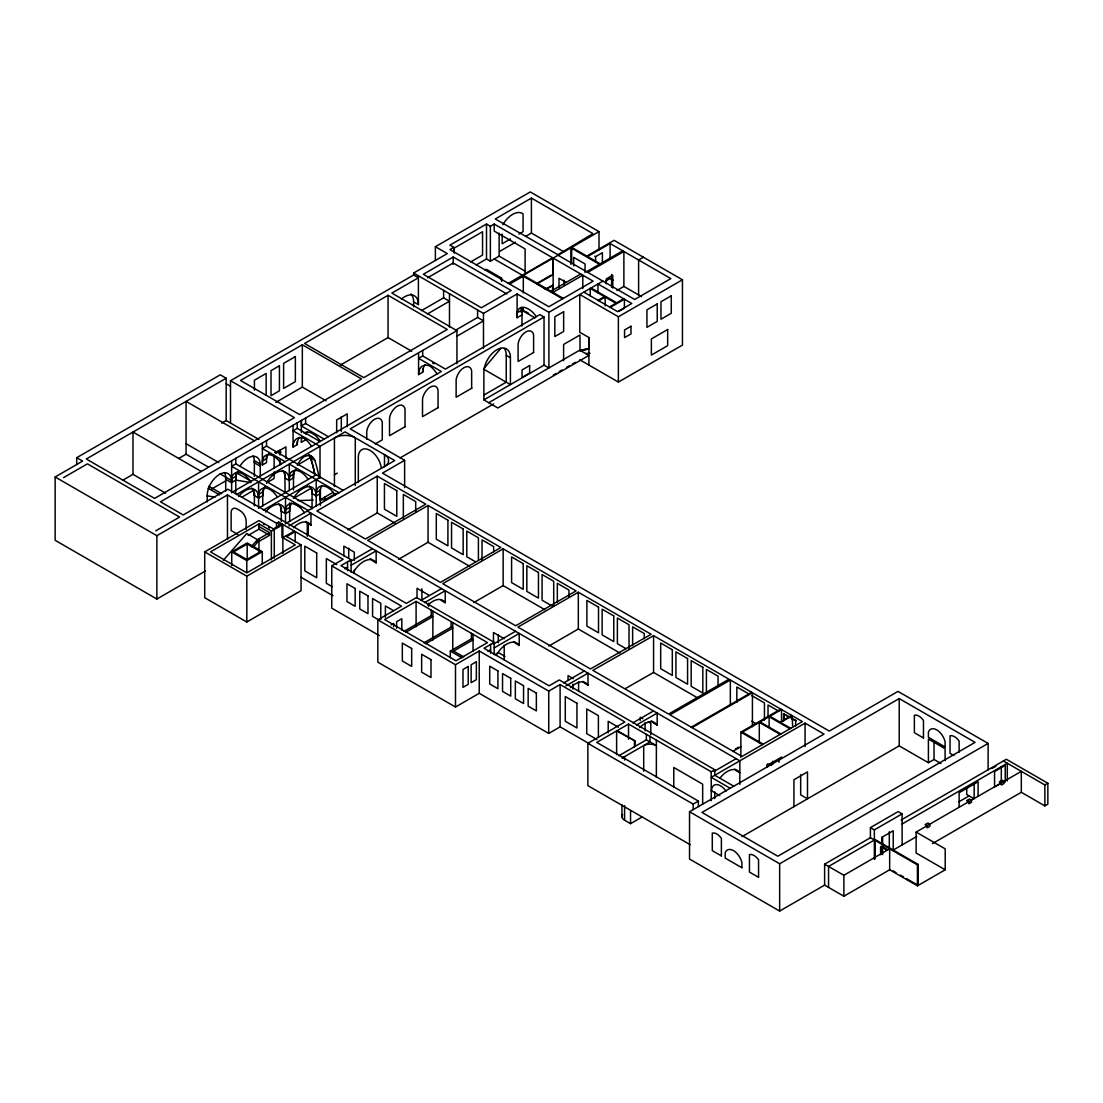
<?xml version="1.0" encoding="UTF-8"?>
<svg xmlns="http://www.w3.org/2000/svg" width="1103" height="1103" viewBox="0 0 1103 1103"><rect width="100%" height="100%" fill="white"/><g stroke="black" fill="none" stroke-linecap="round" stroke-linejoin="round"><path stroke-width="1.5" d="M320.394 493.482L316.216 495.895L312.052 493.482L312.011 489.718M262.735 495.674L258.571 498.087L254.393 495.674L254.503 493.854M289.662 511.227L285.498 513.64L281.32 511.227L281.32 507.449M308.137 479.447A16.228 9.375 60 0 0 300.664 471.932A16.255 9.389 60 0 0 289.634 475.117L289.289 480.55L285.112 478.137A18.779 10.837 -60 0 0 282.368 470.388M262.735 506.043L262.748 491.91A16.255 9.389 60 0 1 265.437 486.685M285.112 478.137L285.25 476.317M320.394 505.45L320.421 489.76A16.228 9.375 60 0 1 322.159 485.527M235.808 478.178L236.001 476.344A17.358 10.024 -60 0 1 237.09 472.029M521.94 326.116L522.064 309.267A15.428 8.907 60 0 1 522.615 307.765M500.845 348.327L483.486 369.036L510.413 384.589L510.413 357.758A19.358 11.168 -60 0 0 496.736 349.858A18.199 10.506 -60 0 0 483.872 372.138L483.872 399.906L497.853 407.986L588.905 355.414L579.778 350.147L488.726 402.719M253.345 547.102L257.44 542.304L269.573 535.286L269.573 532.666L258.957 526.531M223.33 560.296L246.81 533.535L257.44 539.67L269.573 532.666M251.291 546.674L257.44 539.67L257.44 542.304M435.382 260.46L435.382 246.714L530.281 191.936L599.012 231.616L599.012 249.912M76.727 464.528L76.727 457.676L220.255 374.813L226.17 378.232L226.17 420.546L258.943 439.463M453.802 247.375L449.955 249.609L548.867 306.717L593.124 281.168L494.213 224.061L490.366 226.267L486.506 224.033L449.941 245.142L453.802 247.375L453.802 252.38M600.211 263.838L587.554 256.544L610.097 243.529L670.845 278.604L634.694 299.478L557.539 254.931L592.931 233.615L531.412 198.099L495.275 218.973L557.925 254.71M205.406 571.023L156.874 599.039L55.15 540.305L55.15 476.979L82.642 461.095L76.727 457.676M226.17 378.232L86.296 459L154.558 498.418L294.446 417.651L230.499 380.728L230.499 423.042M230.499 380.728L413.625 275.005L413.625 273.034L447.294 253.593L435.382 246.714M63.574 477.627L87.427 463.853L179.596 517.073L155.744 530.846M453.209 257.013L423.331 274.261L481.363 307.765L511.24 290.516L453.209 257.013L453.209 264.306M302.332 344.77L240.509 380.466L299.685 414.631L361.508 378.936L302.332 344.77L302.332 387.084L275.847 402.374M388.063 295.287L304.607 343.46L363.783 377.626L447.225 329.439L388.063 295.287L388.063 337.587L340.372 365.121M427.606 277.777L453.209 262.997L506.787 293.922M470.623 261.949L482.549 255.069L482.549 231.74L454.229 248.092L454.229 253.083M510.524 238.924L502.155 243.749L502.155 234.043M518.893 234.084L523.07 231.671L523.07 213.885A19.537 11.278 -60 0 0 502.816 224.736M476.262 264.899L486.506 258.984L490.366 261.218L499.135 256.158L525.235 271.228M499.604 251.415L515.515 242.233M525.635 236.4L531.412 233.05L563.895 251.801M485.196 269.959L486.326 269.297L501.562 278.094L501.562 281.417M122.929 480.15L132.98 474.345L165.629 493.193M221.717 423.111L226.17 420.546M421.484 310.605L443.613 297.838L449.486 301.229L427.357 313.997M178.714 458.462L186.076 454.202L208.288 467.024M500.431 278.742L501.562 278.094M508.359 283.319L552.617 257.771L553.154 274.619L536.734 284.091M599.012 231.616L523.305 275.309L563.288 298.389M509.655 284.078L523.305 276.191L562.53 298.83M413.625 273.034L483.486 313.376L517.114 293.949L548.908 312.301L602.914 281.127M455.484 330.238L477.613 317.471L483.486 320.863L456.932 336.194M537.685 282.919L551.114 275.171M456.932 363.714L456.932 330.666L160.487 501.824L183.236 514.963L227.838 489.208L351.112 559.772L351.112 572.14M312.425 508.097L235.808 463.853L231.63 466.266L308.247 510.496M343.143 490.352L266.526 446.122L262.362 448.521L285.112 461.661M320.008 441.517L297.258 428.378L293.081 430.79L320.008 446.343L320.008 478.109M328.363 436.705L305.559 423.538L301.381 425.951L324.185 439.104M483.872 399.906L544.041 365.176L544.041 316.988L539.877 314.589L445.447 369.105L422.683 355.966L418.575 358.337L441.338 371.477L232.264 492.172M594.848 256.199L595.606 256.627L602.39 252.711L602.39 262.321M545.144 289.207L553.154 285.208L545.695 289.51M550.88 291.233L580.729 273.999M586.603 271.696L622.74 250.836M211.321 489.208L226.074 480.687M517.114 312.797L521.94 310.012M552.961 292.433L582.798 275.198L582.798 288.517M587.734 272.358L623.884 251.484L623.884 286.435L641.546 296.638M275.585 452.795L285.911 446.825L285.911 458.434M231.63 478.881L235.821 476.358A16.255 9.389 60 0 1 238.51 471.133M262.362 461.013L266.526 458.614L266.843 457.097A16.283 9.403 60 0 1 269.173 453.43M524.063 310.701L521.195 312.356L521.195 307.572M293.081 425.275L293.081 447.06L297.258 444.661A18.71 10.796 60 0 1 299.533 437.395M301.381 441.448L301.422 442.248L305.6 439.835L305.49 437.891M418.575 352.822L418.575 374.606L422.683 372.235A18.71 10.796 60 0 1 424.972 364.983M536.237 316.589A15.428 8.907 60 0 0 528.502 309.157A15.428 8.907 60 0 0 517.252 312.052L517.114 317.719L521.94 314.934M281.32 463.908A16.283 9.403 60 0 0 262.666 459.51L262.362 464.997L266.526 462.598L266.526 455.484M55.15 476.979L156.874 535.7L227.466 494.957L276.55 523.291L278.673 522.064L343.143 559.29L331.769 565.853L331.769 608.167L379.28 635.604M643.394 257.233L638.609 259.991L638.609 294.942M605.878 280.92L610.097 278.48M236.442 494.585L345.046 431.88L394.736 460.571L286.656 522.974M544.041 316.988L350.202 428.902L404.622 460.323L404.622 487.595M241.571 497.329L254.517 489.842M266.526 482.907L274.096 478.537L274.096 471.905M297.52 465.025L310.563 457.483M258.571 494.434L262.735 492.021M289.289 476.744L293.467 474.331L293.798 472.704A16.255 9.389 60 0 1 296.142 469.092M597.978 300.306L604.403 296.597L590.257 288.421L590.257 295.852M598.736 300.747L605.161 297.038L615.929 303.242L609.504 306.951M616.922 290.461L623.884 286.435M289.289 480.343L293.467 477.944M259.205 507.725L316.216 474.8M623.65 298.789L616.687 302.801L591.015 287.993M610.262 307.392L624.408 299.216L624.408 308.137L618.742 311.404M375.213 443.944L382.272 439.876L382.272 422.38A11.14 6.425 -60 0 0 374.51 419.319A11.14 6.425 -60 0 0 366.748 431.342L366.748 439.297M405.284 426.585L389.511 435.699L389.511 418.202A11.14 6.425 -60 0 1 397.273 406.18A11.14 6.425 -60 0 1 405.022 409.241L405.022 426.737M438.305 407.531L422.518 416.644L422.518 399.148A11.14 6.425 -60 0 1 430.28 387.112A11.14 6.425 -60 0 1 438.043 390.186L438.043 407.683M471.905 388.132L456.132 397.232L456.132 379.749A11.14 6.425 -60 0 1 463.88 367.713A11.14 6.425 -60 0 1 471.643 370.787L471.643 388.27M263.369 510.137L320.394 477.213M298.141 490.932L306.992 485.83M293.467 498.459L311.156 488.243M334.43 474.8L337.297 473.146M285.718 536.03L301.05 544.882L301.05 590.698L246.81 622.009L204.717 597.702L204.717 551.886L258.957 520.575L274.275 529.426L274.275 558.187M282.851 553.389L282.851 524.476L271.393 531.094L258.957 523.911L210.48 551.886L246.81 572.871L295.287 544.882L282.837 537.699L294.294 531.081M588.905 365.052L588.905 337.518L579.778 332.251L579.778 294.473L618.383 316.768L682.454 279.79L682.454 345.087L618.383 382.079L579.778 359.785M484.12 394.943L506.249 382.176L506.249 355.359A19.358 11.168 -60 0 0 504.416 348.507M285.498 509.972L289.675 507.463A16.255 9.389 60 0 1 291.385 503.175M316.216 492.627L320.394 490.228M248.161 535.396L258.957 529.164L269.573 535.286M320.008 489.829L320.008 499.88L333.065 492.338M231.727 565.563L231.727 551.886L247.196 542.952L262.28 551.665L262.28 563.523M247.196 544.013L233.546 551.886L246.81 559.552L260.46 551.665L247.196 544.013L247.196 559.235M273.365 528.902L281.941 523.953L281.941 537.671M320.008 499.88L324.944 499.728L335.85 493.496M400.127 457.897L493.606 403.932M288.876 525.952L310.963 513.198L310.963 525.193A20.212 11.664 -60 0 0 298.444 523.884A20.433 11.802 -60 0 0 293.508 527.744M377.24 476.138L316.851 510.992L365.41 539.022L425.786 504.168L377.24 476.138L377.24 512.923L347.79 529.936M404.622 460.323L382.479 473.118L829.263 731.068L897.994 691.388L988.109 743.422L988.109 769.784M553.306 375.061L556.257 373.365M559.193 371.67L562.13 369.974M566.542 367.423L569.479 365.727M572.429 364.031L575.366 362.322M286.628 536.554L295.204 531.605L295.204 541.89M231.727 551.886L246.81 560.6L262.28 551.665M204.717 551.886L246.81 576.193L301.05 544.882M428.061 505.477L367.685 540.346L440.483 582.37L500.872 547.515L428.061 505.477L428.061 542.276L469.671 566.294M351.112 559.772L340.951 565.646L406.345 603.396L416.507 597.523L494.185 642.373L494.185 654.741M350.368 561.455L372.456 548.701M344.908 568.872L347.555 567.342A9.169 5.294 0 0 0 346.052 568.431M351.112 565.288L376.151 550.838L376.151 562.833A20.212 11.664 -60 0 0 353.374 572.443M398.61 559.276L428.061 542.276M589.553 743.863L560.103 726.849L548.729 733.426L479.24 693.304L455.498 707.023L377.819 662.172L377.819 619.858L401.561 606.154L331.769 565.853M503.147 548.825L442.758 583.694L515.666 625.773L576.042 590.918L503.147 548.825L503.147 585.61L544.799 609.669M416.093 601.397L384.602 619.569L455.994 660.794L487.471 642.608L416.093 601.397L416.093 626.78M420.919 600.487L441.545 588.588M424.614 602.624L445.226 590.725L445.226 602.707A20.212 11.664 -60 0 0 427.743 605.313M391.069 624.932L393.674 623.429L393.674 626.683M404.043 631.357L431.232 615.653L432.872 616.605L405.683 632.309M473.683 602.624L503.147 585.61M423.91 642.828L451.099 627.138L452.754 628.09L425.565 643.78M450.3 657.746L450.3 651.06L471.422 638.858L473.063 639.809L453.595 651.06L463.674 656.878M578.317 592.228L517.941 627.097L590.463 668.956L651.142 634.28L578.317 592.228L578.317 629.013L619.927 653.045M377.819 619.858L455.498 664.709L479.24 651.004L548.729 691.112L560.103 684.549L624.891 721.955L587.871 743.325L587.871 785.626L690.202 844.719M494.185 642.373L484.024 648.247L549.101 685.818L559.276 679.944L714.785 769.742L714.785 775.257L733.757 786.205M493.441 644.055L515.528 631.302M487.981 651.473L490.614 649.943A9.169 5.294 0 0 0 489.125 651.032M494.185 647.888L519.223 633.439L519.223 645.434A20.212 11.664 -60 0 0 496.447 655.044M495.909 653.969L498.335 652.562L505.036 656.437M548.867 646.027L578.317 629.013M563.688 682.922L584.3 671.01M565.908 685.901L587.996 673.147L587.996 685.142A20.212 11.664 -60 0 0 570.499 687.734M634.983 746.428L634.983 740.913L616.618 730.931L596.751 742.402L698.406 801.095L698.406 806.61M714.785 769.742L711.228 771.797L628.531 724.051L617.156 730.627L634.983 740.913M632.86 722.851L653.486 710.952M636.555 724.988L657.181 713.09L657.181 725.071A20.212 11.664 -60 0 0 639.685 727.677M730.338 679.999L669.948 714.854L741.974 756.437L802.364 721.583L730.338 679.999L730.338 705.079M618.838 755.762L646.358 739.865L656.368 745.642A9.017 5.198 0 0 0 643.697 745.6L643.697 771.162M622.037 758.106L649.998 741.961L649.998 736.446M691.278 727.167L751.667 692.312M692.036 727.608L752.425 692.753L752.425 726.67M740.871 757.485L740.871 732.144L780.759 709.105M780.138 734.405L759.291 722.382L742.388 732.144L763.221 744.167M783.613 720.617L783.613 713.999L788.107 716.068M780.014 722.148L791.678 715.406L791.678 718.646L796.09 720.673L791.678 718.646M780.552 722.451L792.202 715.723L792.657 727.249M735.467 748.965L738.417 747.269M732.654 751.46L741.133 746.566M714.041 771.424L736.128 758.671M622.63 814.565A9.017 5.198 0 0 0 624.588 820.232L630.544 823.665L642.111 816.992M945.202 869.798L916.124 853.005L916.124 832.076L945.202 848.855L945.202 869.798L917.434 885.819L889.666 869.784L843.878 896.229L824.617 885.102L779.656 911.064L689.527 859.044L689.527 811.739L824.024 734.088L805.066 723.141L711.228 777.312L730.186 788.259M587.871 743.325L693.167 804.115L698.406 801.095M766.516 765.51L769.108 764.021L771.48 765.385M768.129 764.875L781.696 757.03M899.207 698.571L701.977 812.442L777.836 856.231L975.066 742.36L899.207 698.571L899.207 745.862L742.016 836.625M899.207 745.862L928.409 762.725L934.02 759.484L940.983 763.51M689.527 811.739L779.656 863.773L988.109 743.422M906.363 878.553L918.192 885.378L918.192 864.449L917.434 864.876L870.419 837.728L870.419 827.608L898.173 811.587L902.116 813.862L902.116 844.926M870.419 827.608L874.362 829.883L902.116 813.862M824.617 885.102L824.617 864.173L870.419 837.728M901.123 819.998L1006.336 759.264L1047.85 783.227L1047.85 804.17L1044.872 805.893L1021.309 792.285L932.421 843.602M991.955 768.488L995.954 766.185M918.192 864.449L875.12 839.576L828.56 866.448L828.56 887.391M902.116 823.982L1007.301 763.262L1007.301 780.979M958.921 801.771L969.137 795.883M925.389 824.52L927.968 823.031L929.87 824.134L929.87 826.34L927.292 827.829L927.292 825.623L925.389 824.52L926.658 826.726M966.986 800.502L969.565 799.013L971.481 800.116L971.481 802.322L968.903 803.811L968.903 801.605L966.986 800.502L968.269 802.708M999.539 781.71L1002.117 780.221L1004.033 781.324L1004.033 783.53L1001.455 785.019L1001.455 782.813L999.539 781.71L1000.821 783.916M916.124 832.076L1021.309 771.355L1021.309 792.285M994.616 786.963L1001.303 783.102M824.617 864.173L843.878 875.286L889.666 848.841L889.666 869.784M916.731 836.474L893.251 850.041L893.251 830.766L882.634 836.901L882.634 854.563M1003.358 760.987L1044.872 784.95L1047.85 783.227M653.569 635.673L592.876 670.362L668.597 714.082L728.986 679.214L653.569 635.673L653.569 672.458L697.082 697.579M625.442 688.534L653.569 672.458M580.357 350.478L589.195 348.906L589.195 337.739M585.652 353.539L590.105 353.25M297.824 500.597L313.183 500.1M250.974 482.562L235.78 480.081L231.63 482.535L231.644 478.771A16.255 9.389 60 0 1 239.006 472.498A16.255 9.389 60 0 1 250.533 481.556M206.633 495.757L215.016 497.122M682.454 279.79L614.123 240.33L586.796 256.103L571.685 247.375L571.685 262.362M599.453 264.279L570.927 247.817L570.927 264.458M609.339 278.039L613.199 280.272M583.832 292.143L617.666 311.666L631.812 303.504L597.978 283.967L597.978 292.874M566.101 282.382L559 278.287L559 287.731M494.213 258.998L523.635 275.998M538.209 284.409L545.502 288.614M525.552 311.556L528.53 313.28M522.546 310.701L535.065 317.926M413.625 275.005L418.395 277.763L391.855 293.095L456.932 330.666M544.041 365.176L548.908 367.975L548.908 312.301M410.799 293.894A19.358 11.168 -60 0 1 413.625 301.877L418.395 304.635L418.395 275.791M506.249 355.359L510.413 357.758M388.063 337.587L411.722 351.25M953.93 755.569L950.028 753.308L950.028 735.798A10.727 6.191 60 0 1 959.127 741.051L959.127 752.205M302.332 387.084L326.005 400.747M305.6 418.051L305.6 423.566M226.17 383.747L230.499 386.243M748.854 693.925L736.832 686.99L736.832 702.377M751.667 695.552L764.448 702.928L764.448 720.038M778.704 711.159L768.019 704.996L768.019 716.964M783.613 713.999L790.341 717.874M305.559 439.807L305.559 439.035M301.381 442.22L301.436 438.484A16.255 9.389 60 0 1 301.781 436.829M769.866 716.274L790.699 728.311M789.941 728.752L769.108 716.716L769.108 726.849M308.716 454.726L311.487 456.325M314.865 474.731A204.606 118.324 -59.9 0 0 312.232 463.315L310.591 457.897A17.841 10.299 -60 0 0 308.923 455.112A17.841 10.313 -60.6 0 1 310.591 457.897L314.769 460.309A206.785 119.386 -60 0 1 318.974 476.813M780.896 733.978L760.05 721.941L781.531 709.546L781.531 721.376M475.503 561.772L466.79 556.739L466.79 531.081L478.412 537.795L478.412 560.034M552.258 606.085L542.083 600.211L542.083 574.553L553.706 581.267L553.706 605.216M626.104 648.716L617.377 643.683L617.377 618.025L629.013 624.739L629.013 648.688M751.667 721.21L756.437 723.968M278.177 450.562L281.141 452.271M254.352 440.8L186.076 401.382L186.076 454.202M377.24 512.923L394.902 523.125M338.979 492.765L289.289 464.073L289.289 490.711M740.871 732.144L762.463 744.608M260.267 476.358L260.267 464.06L254.352 460.64L254.352 476.331M260.267 466.211L254.352 462.791L254.173 459.013A17.358 10.024 -60 0 0 253.07 455.966M307.268 511.075L739.823 760.808L739.823 784.371M293.55 503.326L300.664 507.435M186.076 443.682L218.739 462.543M236.552 472.829L251.387 481.391M305.848 521.443A20.212 11.664 -60 0 1 307.268 523.056L310.963 525.193M376.151 562.833L372.456 560.696A20.212 11.664 -60 0 0 370.194 558.476M445.226 602.707L441.545 600.583A20.212 11.664 -60 0 0 440.883 599.715M519.223 645.434L515.528 643.297A20.212 11.664 -60 0 0 514.108 641.684M587.996 685.142L584.3 683.005A20.212 11.664 -60 0 0 582.894 681.392M657.181 725.071L653.486 722.948A20.212 11.664 -60 0 0 652.824 722.079M220.131 473.863L231.63 480.591L231.451 478.964A17.358 10.024 -60 0 0 219.4 474.469A17.358 10.024 -60 0 0 207.364 492.876L207.171 501.948M428.722 595.068L417.031 588.313L417.031 598.129M504.209 638.72L493.482 632.515L493.482 642.318M573.326 678.621L568.059 675.587L568.059 680.482M642.87 718.77L640.223 717.253L640.223 720.507M648.15 721.817L650.798 723.347L650.798 734.763M231.63 482.742L225.715 479.322L225.536 475.545A17.358 10.024 -60 0 0 224.433 472.498M201.256 471.45L132.98 432.031L132.98 474.345M893.058 870.86L896.022 872.57M900.448 875.134L903.412 876.844M208.701 486.202L221.648 493.689M208.067 488.229L219.58 494.875M336.746 564.598L326.336 558.573L326.336 583.308L332.293 586.741M618.383 727.194L608.194 721.307L608.194 732.847M711.228 790.658L719.845 795.635M393.592 610.676L385.388 605.947L385.388 617.266M450.3 651.06L461.978 657.802M596.93 739.534L586.741 733.647L586.741 708.926L598.391 715.64L598.391 737.08M237.958 534.514L231.12 530.571L231.12 512.564A8.672 5.005 60 0 1 237.255 509.034L240.027 510.634A8.672 5.005 60 0 1 246.162 521.25L246.162 529.426M379.418 620.3L372.58 616.343L372.58 598.543L380.783 603.286L380.783 619.459M301.022 577.269L332.982 595.73M284.808 472.291L285.112 491.69M260.267 464.06L260.087 462.433A17.358 10.024 -60 0 0 240.247 465.673M308.247 523.001L308.247 535.327M1044.872 784.95L1044.872 805.893M1005.247 782.041L1005.247 765.372L994.561 771.548L994.561 786.549M1001.303 766.433L1001.303 781.434M978.099 796.228L978.099 781.779L959.127 792.726L959.127 807.189M974.156 784.316L974.156 798.779L966.724 794.477L966.724 788.066M945.106 760.546L945.106 748.716L928.409 739.079L928.409 762.725M934.02 742.595L934.02 759.484M917.434 864.876L917.434 885.819M889.308 831.703L889.308 847.766M881.876 836.998L881.876 843.464M881.352 854.301L881.352 846.139L887.143 849.489L886.385 849.917L880.594 846.58L880.594 854.742M875.12 839.576L875.12 858.892M874.362 829.883L874.362 859.334M843.878 875.286L843.878 896.229M805.066 723.141L805.066 746.552M800.668 774.706L800.668 794.877L807.493 798.82L807.493 771.921L793.926 779.766L793.926 806.651M795.635 720.935L795.635 725.912M784.068 713.738L784.068 720.576M779.656 863.773L779.656 911.064M778.994 758.836L778.994 762.201M772.665 761.222L772.665 764.448M767.495 763.896L767.495 767.109M759.291 722.382L759.291 742.65M718.067 686.411L718.067 676.153L706.403 669.411L706.403 693.373M714.785 791.94L714.785 798.641M711.228 771.797L711.228 800.709M702.666 804.17L702.666 784.164L673.768 767.481L673.768 787.487M693.167 804.115L693.167 809.63M656.368 740.127L656.368 777.422M646.358 734.35L646.358 739.865M645.09 722.603L645.09 730.765M644.262 638.665L644.262 633.536L632.626 626.821L632.626 645.641M634.446 741.216L634.446 746.745M630.544 810.705L630.544 823.665M628.531 724.051L628.531 739.286M624.588 760.05L624.588 756.644A9.017 5.198 0 0 0 622.63 758.326M624.588 805.645L624.588 820.232M621.94 804.625L621.94 816.551M618.383 316.768L618.383 382.079M616.618 730.931L616.618 754.617M612.758 288.048L612.758 275.185L606.305 278.907L606.305 283.733M611.614 274.537L611.614 287.387M610.097 243.529L610.097 258.516M605.161 297.038L605.161 305.945M595.606 256.627L595.606 261.439M585.059 272.51L585.059 263.948L573.67 257.371L573.67 265.933M579.999 351.154L579.999 335.009L563.605 344.467L563.605 360.612M578.606 681.668L578.606 691.457M572.912 684.205L572.912 689.099M568.955 596.916L568.955 590.064L557.332 583.349L557.332 602.169M563.936 280.162L563.936 284.877M560.103 684.549L560.103 726.849M553.154 258.088L553.154 289.896M552.617 284.891L552.617 291.164M548.729 691.112L548.729 733.426M531.412 198.099L531.412 233.05M525.111 273.558L525.111 248.933L494.213 231.092L494.213 224.061M523.305 276.191L523.305 292.833M523.305 307.806L523.305 311.143M517.114 293.949L517.114 317.719M504.209 645.241L504.209 659.925M499.135 233.174L499.135 256.158M498.335 634.611L498.335 642.773M493.661 551.721L493.661 546.592L482.039 539.877L482.039 560.407M490.614 644.428L490.614 653.293M490.366 226.267L490.366 261.218M486.506 224.033L486.506 258.984M483.486 313.376L483.486 348.383M479.24 651.004L479.24 693.304M477.613 309.971L477.613 317.471M473.063 634.294L473.063 651.515M471.422 633.343L471.422 638.858M455.498 664.709L455.498 707.023M452.754 622.561L452.754 651.501M451.099 621.609L451.099 627.138M449.486 293.743L449.486 327.039M443.613 290.351L443.613 297.838M432.872 611.09L432.872 640.016M431.232 610.138L431.232 615.653M428.722 603.244L428.722 606.526M422.683 350.437L422.683 355.966M422.683 368.981L422.683 372.235M421.884 588.781L421.884 600.239M415.707 511.847L415.707 501.575L403.34 494.447L403.34 518.396M413.625 301.877L413.625 306.91M401.823 630.116L401.823 618.728L396.611 621.734L396.611 628.241M384.492 466.583L384.492 454.657A14.753 8.521 0 0 1 384.12 466.707M358.337 482.521L358.337 457.29A16.683 9.637 60 0 1 370.139 450.479A15.993 9.238 60 0 1 381.348 468.306M355.29 485.513L355.29 437.794A14.753 8.521 0 0 0 334.43 438.015L334.43 486.533M354.297 560.324L354.297 552.162L343.86 546.137L343.86 555.926M354.297 570.113L354.297 573.381M348.713 548.232L348.713 558.021M347.555 561.827L347.555 570.692M347.252 426.682L347.252 413.846L336.677 419.953L336.677 432.79M341.323 416.851L341.323 431.287M324.944 497.039L324.944 499.728M316.216 479.626L316.216 506.153M312.052 490.228L312.052 508.869M307.268 523.056L307.268 536.292M301.422 425.965L301.381 420.422L301.381 432.61M297.258 422.863L297.258 428.378M297.258 441.393L297.258 444.661M293.467 471.16L293.467 489.994M289.662 502.83L289.662 521.485M285.498 497.356L285.498 523.897M281.32 507.573L281.32 521.485M279.997 450.052L279.997 455.029M279.997 460.006L279.997 464.983M278.673 522.064L278.673 527.193M276.55 523.291L276.55 528.42M274.096 455.305L274.096 468.582M271.393 531.094L271.393 559.855M266.526 440.593L266.526 446.122M266.154 395.15L266.154 373.434L254.421 380.218L254.421 390.241M262.362 443.006L262.362 464.997M258.957 523.911L258.957 529.164M258.957 539.27L258.957 551.059M258.571 481.818L258.571 508.345M254.393 492.021L254.393 505.932M246.81 560.6L246.81 572.443M246.81 576.193L246.81 622.009M235.808 458.338L235.808 463.853M235.808 473.311L235.808 492.186M231.63 460.751L231.63 492.903M227.466 494.957L227.466 539.45M225.715 477.172L225.715 491.18M156.874 535.7L156.874 599.039M310.591 457.897A206.785 119.386 -60 0 1 314.796 474.414M268.622 527.386A8.659 5.005 60 0 1 269.38 528.116M263.452 524.215A8.672 5.005 60 0 1 264.251 524.614M711.559 790.851A12.45 7.183 60 0 1 720.714 785.984A12.436 7.183 60 0 1 726.064 791.168M418.395 304.635A19.358 11.168 -60 0 0 404.718 296.735A18.199 10.506 -60 0 0 401.382 299.161M266.623 482.797A18.779 10.837 -60 0 1 281.1 471.119A18.779 10.837 -60 0 1 289.289 480.55M262.735 495.881A18.779 10.837 -60 0 1 264.513 487.195M293.467 478.137A19.247 11.113 -60 0 1 294.763 470.623M297.341 464.846A19.247 11.113 -60 0 1 303.835 456.821A17.841 10.299 -60 0 1 314.769 460.309M251.594 487.953A18.53 10.699 -60 0 1 254.393 495.674M293.081 447.06A18.71 10.796 60 0 1 304.456 438.511A18.71 10.796 60 0 1 311.501 446.37M238.565 496.529A18.53 10.699 -60 0 1 245.114 490.725A18.53 10.699 -60 0 1 258.571 498.087L258.571 494.323A16.255 9.389 60 0 1 265.933 488.05A16.255 9.389 60 0 1 277.46 497.108M274.647 452.492A16.283 9.403 60 0 1 276.26 453.016M651.225 720.714A20.212 11.664 -60 0 1 652.066 721.334M734.708 769.053A20.212 11.664 -60 0 1 736.128 770.666L739.823 772.789A20.212 11.664 -60 0 0 720.038 777.973M265.63 511.999A18.779 10.837 -60 0 1 285.498 513.64L285.498 509.862A16.255 9.389 60 0 1 292.86 503.602A16.255 9.389 60 0 1 304.387 512.647M278.521 503.616A18.779 10.837 -60 0 1 281.32 511.227M293.522 498.322A18.848 10.878 -60 0 1 307.93 486.699A18.848 10.878 -60 0 1 316.216 495.895L316.258 492.172A16.228 9.375 60 0 1 323.606 485.996A16.228 9.375 60 0 1 335.078 494.985M289.579 511.378A18.848 10.878 -60 0 1 290.627 504.94M309.212 485.899A18.848 10.878 -60 0 1 312.052 493.482M305.958 434.43A16.255 9.389 60 0 1 307.323 431.783M304.125 433.245A16.255 9.389 60 0 1 320.325 441.255M418.575 374.606A18.71 10.796 60 0 1 429.963 366.058A18.71 10.796 60 0 1 436.995 373.917M432.528 363.149A18.71 10.796 60 0 1 434.072 363.673M279.431 365.769L271.021 370.636L271.021 395.687L279.431 390.82L279.431 365.769M295.356 356.586L283.609 363.37L283.609 388.421L295.356 381.638L295.356 356.586M563.647 311.735L554.837 316.809L554.837 336.553L563.647 331.465L563.647 311.735M533.604 352.505L518.093 361.467L518.093 343.971A11.14 6.425 -60 0 1 525.841 331.934A11.14 6.425 -60 0 1 533.604 335.009L533.604 352.505M529.647 365.562L522.05 369.946L522.05 377.433L529.647 373.048L529.647 365.562M657.236 303.904L646.937 309.846L646.937 327.329L657.236 321.373L657.236 303.904M671.272 295.797L660.973 301.739L660.973 319.222L671.272 313.266L671.272 295.797M630.999 326.226L624.56 329.949L624.56 337.615L630.999 333.892L630.999 326.226M667.673 329.521L651.363 338.938L651.363 355.083L667.673 345.666L667.673 329.521M468.21 666.46L462.998 669.48L462.998 687.362L468.21 684.356L468.21 666.46M476.358 661.759L471.146 664.764L471.146 682.66L476.358 679.655L476.358 661.759M579.999 350.189L589.195 348.906L579.999 350.189M945.106 746.965L928.409 737.328L928.409 732.075A12.409 7.156 60 0 1 936.75 729.883A12.409 7.156 60 0 1 945.106 741.712L945.106 746.965M923.473 737.99L914.373 732.723L914.373 715.213A10.727 6.191 60 0 1 923.473 720.466L923.473 737.99M396.79 490.67L384.437 483.528L384.437 509.2L396.79 516.328L396.79 490.67M447.915 520.189L436.292 513.474L436.292 539.133L447.915 545.847L447.915 520.189M463.163 528.985L451.541 522.27L451.541 547.943L463.163 554.657L463.163 528.985M523.222 563.661L511.585 556.946L511.585 582.605L523.222 589.319L523.222 563.661M538.457 572.457L526.834 565.742L526.834 591.415L538.457 598.129L538.457 572.457M598.515 607.133L586.879 600.418L586.879 626.077L598.515 632.791L598.515 607.133M613.764 615.929L602.128 609.214L602.128 634.887L613.764 641.601L613.764 615.929M672.32 649.736L660.683 643.021L660.683 668.694L672.32 675.408L672.32 649.736M687.569 658.546L675.932 651.832L675.932 677.49L687.569 684.205L687.569 658.546M702.818 667.343L691.181 660.628L691.181 686.3L702.818 693.015L702.818 667.343M316.699 553.017L304.8 546.137L304.8 570.871L316.699 577.751L316.699 553.017M576.938 703.259L565.288 696.531L565.288 721.265L576.938 727.98L576.938 703.259M355.152 588.492L346.962 583.749L346.962 601.549L355.152 606.292L355.152 588.492M367.975 595.882L359.771 591.153L359.771 608.953L367.975 613.682L367.975 595.882M497.922 670.914L489.718 666.184L489.718 683.984L497.922 688.713L497.922 670.914M510.73 678.317L502.541 673.575L502.541 691.374L510.73 696.117L510.73 678.317M523.553 685.708L515.349 680.978L515.349 698.778L523.553 703.507L523.553 685.708M536.361 693.111L528.158 688.369L528.158 706.168L536.361 710.911L536.361 693.111M411.667 648.495L402.333 643.104L402.333 661L411.667 666.391L411.667 648.495M430.983 659.649L421.649 654.258L421.649 672.154L430.983 677.545L430.983 659.649M721.39 855.887L712.29 850.634L712.29 833.11A10.727 6.191 60 0 1 721.39 838.363L721.39 855.887M741.878 867.716L725.181 858.079L725.181 852.826A12.409 7.156 60 0 1 733.523 850.634A12.409 7.156 60 0 1 741.878 862.449L741.878 867.716M758.561 877.34L749.461 872.087L749.461 854.577A10.727 6.191 60 0 1 758.561 859.83L758.561 877.34"/></g></svg>
